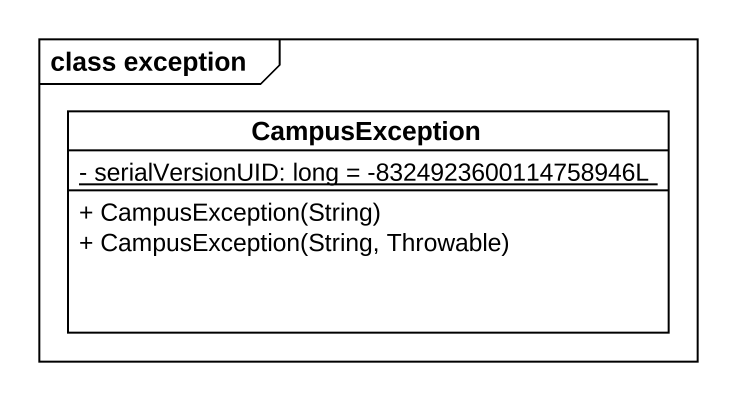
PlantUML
@startuml
mainframe class exception
hide circle
hide empty members
skinparam classAttributeIconSize 0
class CampusException {
  {static} - serialVersionUID: long = -8324923600114758946L
  + CampusException(String)
  + CampusException(String, Throwable)
}
@enduml
